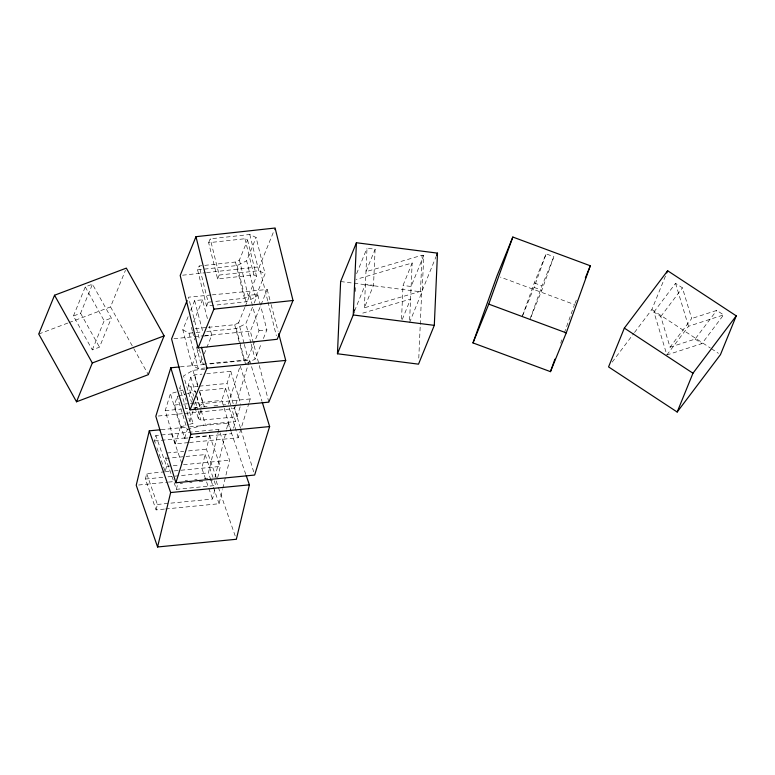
<?xml version="1.0" encoding="UTF-8"?>
<svg xmlns="http://www.w3.org/2000/svg" width="775" height="775" viewBox="0 0 775 775"><rect width="100%" height="100%" fill="white"/><g stroke="black" fill="none" stroke-linecap="round" stroke-linejoin="round"><path stroke-width="0.58" stroke-dasharray="3.88 2.91" d="M354.562 313.139L354.834 307.123M355.522 291.468L355.783 285.452M364.376 307.811L367.001 248.174L375.11 249.221L373.521 285.336L364.376 307.811L420.476 291.352L422.152 291.565L423.751 255.45L422.065 255.237L365.965 271.696L375.11 249.221M401.528 319.155L403.01 285.452L412.155 262.977L356.054 279.426M409.626 320.201L412.155 262.977M420.476 291.352L422.065 255.237M418.781 358.137L420.215 325.636M420.263 324.434L421.697 291.923L436.131 256.457M164.407 509.088L156.085 509.902L145.4 479.047L146.708 473.603L164.688 471.839M155.339 443.232L154.545 440.946L155.852 435.502L218.86 429.34L229.545 460.195L222.764 488.434M214.21 480.887L215.789 485.46L176.409 489.316L165.724 458.451L166.247 456.281M156.085 509.902L157.393 504.457L146.708 473.603M165.492 470.716L166.528 466.366L155.852 435.502M176.409 489.316L177.717 483.871M186.019 456.465L205.113 454.596L201.849 468.207L206.198 480.781M216.303 477.729L206.421 449.161L209.686 435.55L189.303 437.546M210.79 479.735L208.417 472.876L218.86 429.34M214.985 477.545L226.377 430.077M226.658 428.914L228.044 423.121L188.664 426.977M157.393 504.457L212.524 499.061L215.247 487.727M217.639 477.749L220.362 466.414L209.686 435.55M165.598 508.972L219.093 503.731L222.483 489.616M188.306 442.612L175.227 443.901L165.191 410.653L170.442 393.681L178.434 391.404M187.976 437.943L184.595 438.272L174.569 405.034L177.233 396.412L186.291 393.826M189.604 424.322L193.033 423.344L189.846 421.309L179.81 388.062L181.176 383.654M192.801 400.191L188.306 385.282L190.815 377.183L194.699 374.848L201.917 374.141M175.227 443.901L180.468 426.928L170.442 393.681M184.595 438.272L187.259 429.65L177.233 396.412M189.846 421.309L193.246 410.285M240.163 406.759L237.102 416.679L200.977 420.215L198.342 418.529L200.841 410.421M231.163 431.355L221.824 400.413L225.573 388.285L199.998 390.794M237.102 416.679L227.065 383.441L230.814 371.312L206.731 373.676M240.463 428.052L234.583 408.561L235.648 405.102M236.007 403.949L249.56 360.075L207.797 364.163M233.556 428.139L235.6 421.532L231.454 407.776M189.487 442.496L238.235 437.73L248.804 403.504M249.162 402.361L250.218 398.941L240.192 365.693L228.208 404.492L223.452 404.957M522.243 316.491L534.266 282.952L546.113 253.861L553.863 256.728L541.832 290.267L530.449 318.244M522.699 315.377L534.082 287.399L546.113 253.861M529.993 319.368L542.016 285.83L553.863 256.728M560.654 343.228L561.875 339.818M564.316 332.998L574.507 304.575L500.408 277.092M205.346 367.97L198.255 368.668L192.074 365.267L182.822 329.801L188.509 315.745M190.698 310.339L194.641 300.603L202.517 299.828L207.584 319.271M193.624 321.809L202.517 299.828M192.074 365.267L198.197 350.126M247.206 359.871L203.205 364.173L200.648 362.768L202.42 358.37M204.203 353.972L211.759 335.294L209.376 326.139M244.028 343.267L238.661 322.681L244.881 307.287M245.326 306.193L249.773 295.198L257.649 294.432L260.332 304.73M250.906 343.083L245.84 323.64L253.716 304.168M254.152 303.083L257.649 294.432M268.828 402.138L250.335 331.206L267.21 289.492L212.321 294.858M240.066 345.321L243.941 360.191L247.903 358.137L259.015 330.663L252.757 306.638M246.576 363.494L255.082 359.096L261.64 342.87M263.393 338.549L266.9 329.888L260.632 305.873M73.422 316.006L85.269 286.915L92.448 284.202L111.338 318.079L99.491 347.171L92.312 349.883L73.422 316.006L80.6 313.294L92.448 284.202M92.312 349.883L104.16 320.792L111.338 318.079M69.033 322.594L110.544 306.91L125.434 270.339M213.745 305.311L206.547 306.096L197.596 269.865L199.175 265.99L235.455 262.018L239.388 260.051L247.554 239.988L244.929 238.739L208.649 242.711L217.601 278.942L253.89 274.97L256.506 276.22L248.339 296.282L244.416 298.249L213.977 301.572M208.649 242.711L210.228 238.826L249.792 234.505L256.118 237.518L265.079 273.74L255.605 297.019L246.111 301.766L214.937 305.176M206.547 306.096L208.126 302.211L199.175 265.99M217.601 278.942L219.18 275.057L210.228 238.826M255.605 297.019L246.644 260.787L256.118 237.518M267.685 300.71L259.315 266.823L275.106 228.024M356.626 273.672L367.001 248.174M354.582 310.901L365.412 284.289L373.521 285.336M423.751 255.45L411.118 286.488L403.01 285.452M402.293 319.426L410.566 299.092L360.181 313.865M409.52 322.603L422.152 291.565M574.963 303.471L576.319 300.138M634.531 332.485L651.852 309.545L665.832 275.183M612.173 362.119L633.814 333.444M653.916 312.015L675.558 283.34L682.426 287.845L691.678 318.525L670.036 347.2L660.784 316.529L653.916 312.015L666.878 354.96L701.947 343.596L723.588 314.912L716.73 310.407L691.678 318.525M660.784 316.529L682.426 287.845M666.878 354.96L688.52 326.285L723.588 314.912M670.036 347.2L695.088 339.082L716.73 310.407M204.745 369.162L192.927 370.324L183.559 375.943L191.512 402.302M250.218 398.941L202.963 403.562L193.585 409.181L192.898 406.894M208.339 327.312L234.699 324.725L238.661 322.681M206.731 331.468L236.268 328.581L245.84 323.64M197.596 269.865L237.16 265.534L246.644 260.787M38.75 334.035L67.919 323.01M179.577 391.084L182.997 390.106L179.81 388.062M187.424 393.506L195.348 391.249L196.385 394.688M180.468 426.928L188.461 424.652M187.259 429.65L205.375 424.487L235.6 421.532M182.59 275.212L205.365 272.722M206.567 272.587L259.315 266.823M219.18 275.057L258.743 270.727L265.079 273.74M208.126 302.211L212.805 301.707M211.129 294.975L188.451 297.193L199.669 340.215M195.164 328.6L207.138 327.428M182.822 329.801L189.013 333.202L194.922 332.63M196.104 332.514L202.013 331.933M173.958 338.685L203.796 335.769M204.987 335.653L250.335 331.206M203.883 336.059L211.759 335.294M259.015 330.663L266.9 329.888M180.343 366.856L206.605 364.279M188.306 385.282L190.95 386.977L198.177 386.27M199.378 386.153L227.065 383.441M174.569 405.034L180.197 404.482M183.636 404.153L193.188 403.213M194.38 403.097L221.824 400.413M165.191 410.653L180.653 409.142M185.409 408.677L187.782 408.444M193.731 407.863L202.052 407.049M203.234 406.933L209.182 406.352M213.939 405.887L218.695 405.422M158.207 416.039L234.583 408.561M161.219 429.67L187.472 427.093M154.545 440.946L188.112 437.662M189.1 437.836L231.861 433.651M167.032 453.017L183.743 451.379M188.519 450.905L206.421 449.161M165.724 458.451L184.818 456.582M166.528 466.366L178.909 465.155M183.472 464.709L229.545 460.195M165.23 471.81L173.077 471.016M174.278 470.9L220.362 466.414M145.4 479.047L163.234 477.293M167.991 476.828L208.417 472.876M138.609 485.024L167.245 482.224M168.446 482.098L174.414 481.517M185.148 480.471L187.54 480.238M194.699 479.531L197.083 479.299M204.242 478.601L207.826 478.252M180.1 483.639L182.483 483.406M189.652 482.699L192.035 482.467M199.194 481.769L202.779 481.42M209.938 480.713L212.321 480.481M340.632 281.538L421.697 291.923M534.266 282.952L542.016 285.83M534.082 287.399L541.832 290.267M651.852 309.545L710.365 348.023M711.382 348.692L718.444 353.332M695.088 339.082L701.947 343.596M110.544 306.91L133.203 347.568M133.784 348.605L148.316 374.664M85.269 286.915L104.16 320.792M80.6 313.294L99.491 347.171M228.044 423.121L230.814 431.123M231.212 432.266L245.849 474.552M216.167 480.975L236.346 539.264M205.113 454.596L213.813 479.744M211.188 480.878L219.093 503.731M206.596 481.924L212.524 499.061M171.604 433.961L181.892 463.683M156.918 447.805L164.833 470.667M675.558 283.34L688.52 326.285M249.56 360.075L262.018 401.343M230.814 371.312L240.841 404.56M240.812 429.195L253.948 472.75M225.573 388.285L231.105 406.623M229.245 407.931L238.235 437.73M194.699 374.848L197.809 385.165M199.533 390.9L204.377 406.943M192.927 370.324L197.77 386.367M199.504 392.102L202.963 403.562M196.724 395.831L200.88 409.588M201.219 410.731L205.375 424.487M190.815 377.183L195.31 392.082M196.695 396.664L199.805 406.982M190.95 386.977L193.721 396.141M195.445 401.876L197.867 409.897M198.216 411.041L200.977 420.215M193.149 401.334L198.342 418.529M183.346 391.249L186.116 400.423M189.575 411.883L193.033 423.344M267.21 289.492L270.853 303.442M271.153 304.604L278.128 331.342M249.773 295.198L252.456 305.495M251.207 344.226L255.082 359.096M244.328 344.41L247.903 358.137M236.268 328.581L245.52 364.047M234.699 324.725L239.766 344.177M194.641 300.603L202.692 331.487M199.33 349.302L203.205 364.173M191.396 327.302L192.297 330.741M192.597 331.884L194.68 339.886M196.472 346.754L200.648 362.768M189.013 333.202L198.255 368.668M267.976 301.882L276.355 335.769M249.792 234.505L258.743 270.727M247.554 239.988L256.506 276.22M244.929 238.739L253.89 274.97M239.388 260.051L248.339 296.282M237.16 265.534L246.111 301.766M235.455 262.018L244.416 298.249"/><path stroke-width="1.16" d="M337.454 353.768L340.632 281.538L356.423 242.74L437.488 253.134L434.3 325.364L418.51 364.163L337.454 353.768L353.245 314.97L356.423 242.74M160.028 429.786L149.284 430.832L136.226 485.257L157.577 546.976L236.346 539.264L249.405 484.84L246.237 475.695M157.577 546.976L170.645 492.551L149.284 430.832M179.151 366.972L170.8 367.786L155.823 416.272L175.877 482.757L254.646 475.046L269.623 426.56L262.357 402.487M175.877 482.757L190.863 434.271L170.8 367.786M472.983 342.918L497.037 275.842L512.827 237.043L590.308 265.777L566.254 332.863L550.463 371.651L472.983 342.918L488.773 304.129L512.827 237.043M550.463 371.651L554.939 359.145M187.114 300.497L171.575 338.917L190.069 409.849L268.828 402.138L285.704 360.414L278.729 333.667M190.069 409.849L206.944 368.125L201.49 347.19M54.541 295.236L38.75 334.035L76.522 401.779L148.316 374.664L164.106 335.866L126.335 268.121L54.541 295.236L92.312 362.981L76.522 401.779M195.978 236.685L180.188 275.474L198.1 347.936L277.218 339.276L293.008 300.487L275.106 228.024L195.978 236.685L213.89 309.138L198.1 347.936M436.587 255.353L437.488 253.134M585.338 277.973L590.308 265.777M624.35 328.106L608.559 366.904L677.176 412.019L720.459 354.659L736.25 315.861L667.643 270.746L624.35 328.106L692.966 373.221L677.176 412.019M666.732 272.965L667.643 270.746M692.966 373.221L736.25 315.861M92.312 362.981L164.106 335.866M213.89 309.138L293.008 300.487M206.944 368.125L285.704 360.414M190.863 434.271L269.623 426.56M170.645 492.551L249.405 484.84M353.245 314.97L434.3 325.364M488.773 304.129L566.254 332.863"/></g></svg>
